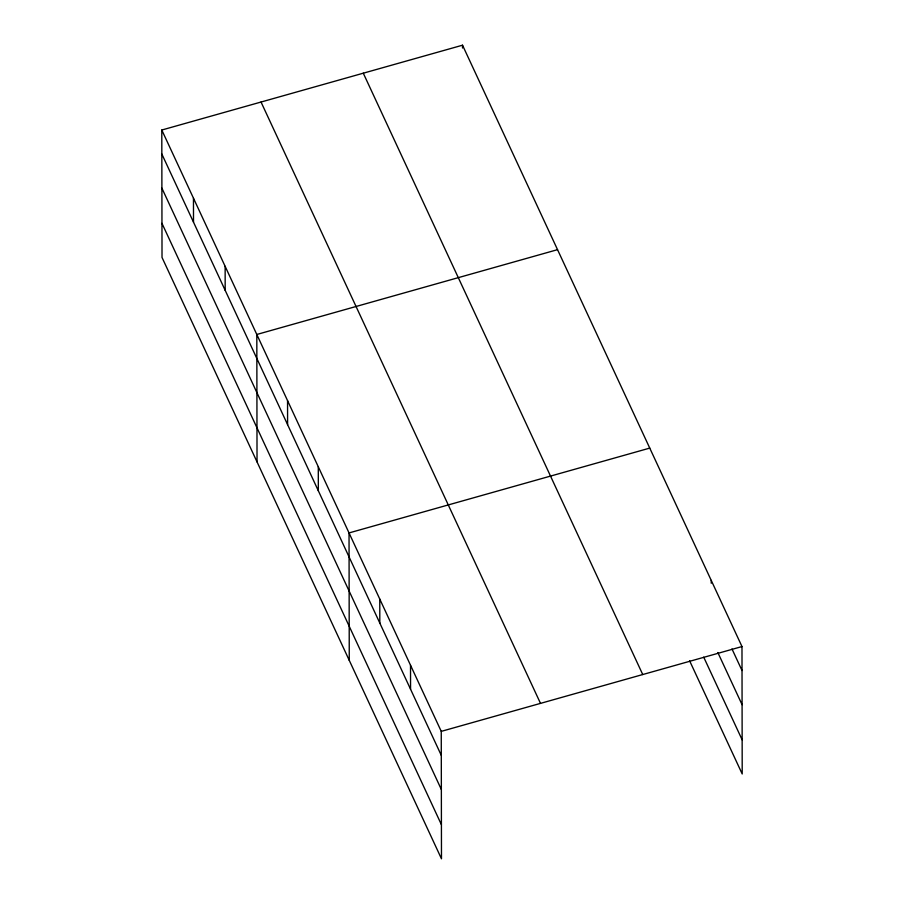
<?xml version="1.0" encoding="UTF-8"?>
<svg xmlns="http://www.w3.org/2000/svg" width="904" height="904" viewBox="0 0 904 904"><rect width="100%" height="100%" fill="white"/><g stroke="black" fill="none" stroke-linecap="round" stroke-linejoin="round"><path stroke-width="1.36" d="M161.793 130.029L441.254 731.37L441.48 858.8L162.019 257.448L161.793 130.029L462.52 45.2L741.981 646.552L742.207 773.971L689.594 660.756M557.542 249.662L256.815 334.48L257.03 461.91M649.761 448.101L349.034 532.931L349.26 660.361M441.254 731.37L741.981 646.552M731.98 648.936L742.026 670.553M717.844 652.53L742.082 704.691M703.719 657.163L742.15 739.845M363.284 73.19L642.744 674.542M261.03 102.028L540.502 703.38M161.839 154.042L441.299 755.382M161.895 188.168L441.355 789.508M161.952 223.322L441.423 824.674M711.245 580.402L711.245 583.227M462.52 45.2L462.52 48.025M410.518 665.22L410.563 689.232M379.77 599.081L379.816 623.082M318.298 466.78L318.332 490.793M287.551 400.63L287.596 424.643M225.141 266.33L225.175 290.342M193.467 198.179L193.512 222.192"/></g></svg>
